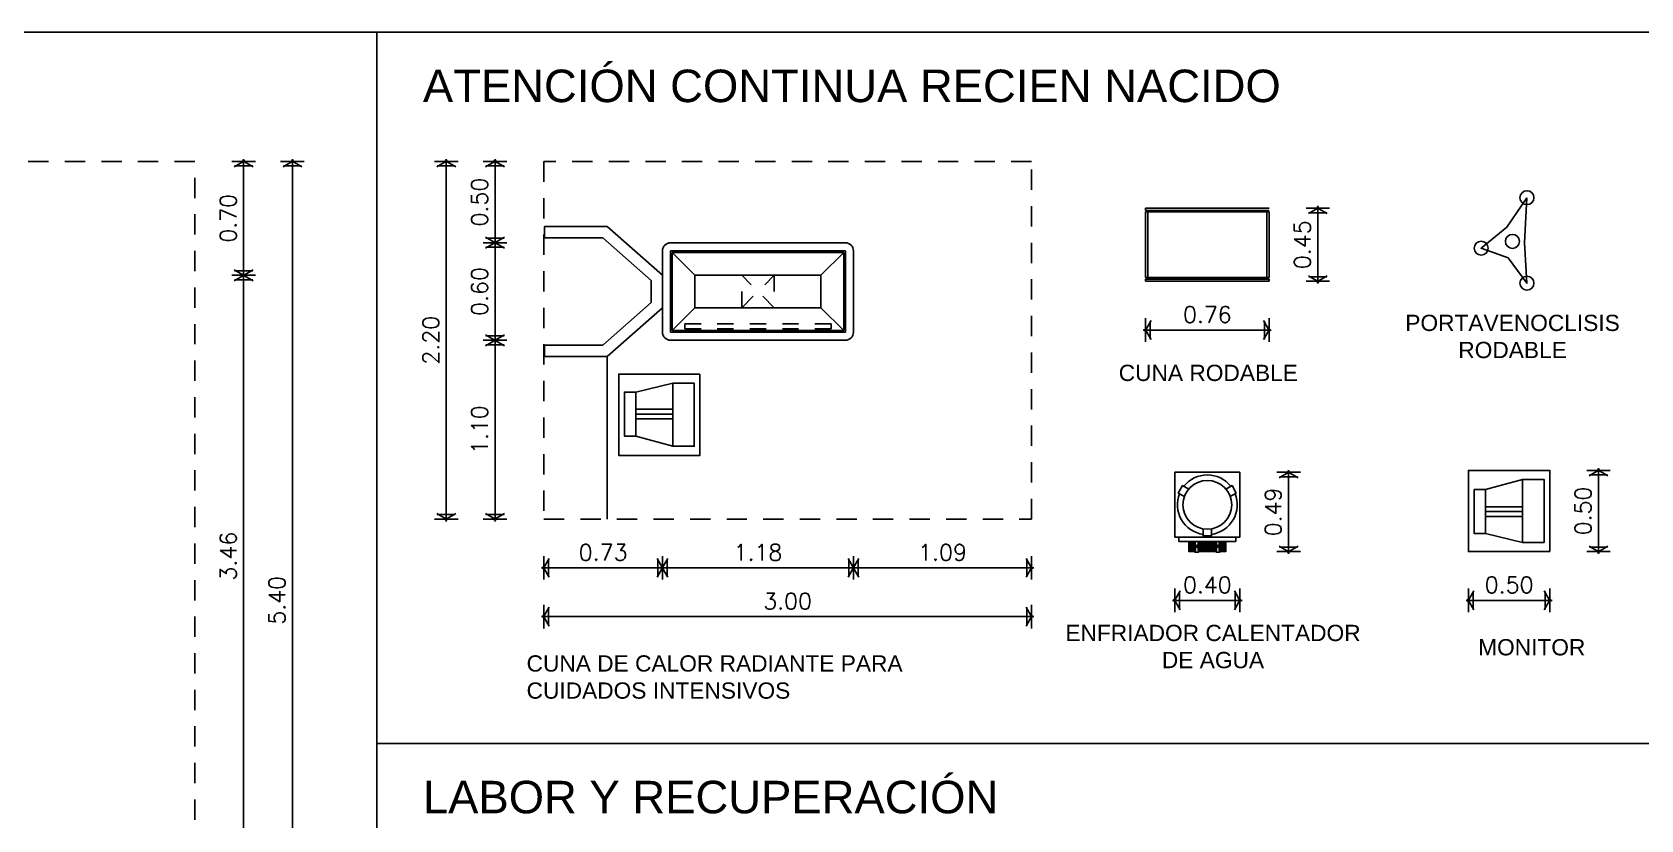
# Model space of a CAD drawing. Header units: millimetres. Extents: x 0 to 53.7, y -32.2 to -5.1.
# Drawn here: x 35.87 to 45.76, y -10.76 to -5.92 of the extents above; entities that cross this region are included whole.
import ezdxf

# ---------------------------------------------------------------- set-up
doc = ezdxf.new("R2010")
doc.units = ezdxf.units.MM
doc.header["$MEASUREMENT"] = 0
doc.linetypes.add('HIDDEN1', pattern=[0.07, 0.035, -0.035])
doc.linetypes.add('HIDDEN2', pattern=[0.1875, 0.125, -0.0625])
for name, color, linetype in [('Cot', 8, 'Continuous'), ('Mob', 8, 'Continuous'), ('Proy', 9, 'HIDDEN2'), ('Tex', 2, 'Continuous')]:
    doc.layers.add(name, color=color, linetype=linetype)
doc.styles.add('ARIAL', font='arial.ttf')
doc.styles.add('ROMANS', font='romans.shx')
doc.dimstyles.new('PAÑO', dxfattribs={"dimscale": 0.5, "dimtxt": 0.2, "dimasz": 0.1, "dimexe": 0.18, "dimexo": 0.0625, "dimgap": 0.09, "dimtad": 1, "dimzin": 0, "dimdsep": 46, "dimtxsty": 'ROMANS', "dimblk1": 'COTP', "dimblk2": 'COTP', "dimsah": 1, "dimcen": 0.09, "dimse1": 1, "dimse2": 1, "dimclrd": 256, "dimclrt": 2, "dimaunit": 1, "dimadec": 0, "dimazin": 0, "dimtfac": 1, "dimtix": 1, "dimtmove": 2, "dimatfit": 0, "dimldrblk": 'COTP', "dimfxl": 0.18, "dimtolj": 1, "dimtzin": 0, "dimarcsym": 0})

# ---------------------------------------------------------------- blocks, each defined once
blk = doc.blocks.new('COTP')
at = {"color": 0}
for p, q in [((-2.24, 0), (0.28, 0)), ((0, -1.45), (0, 1.45))]:
    blk.add_line(p, q, dxfattribs=at)
at = {"color": 2}
for p, q in [((0.1, -0.17), (-0.67, 1.16)), ((0.1, 0.17), (-0.67, -1.16)), ((-0.56, -1.11), (-0.56, 1.11))]:
    blk.add_line(p, q, dxfattribs=at)
blk = doc.blocks.new('*D748')
at = {"layer": 'Cot', "lineweight": -2, "transparency": 16777216}
blk.add_line((37.1681, -6.7611), (37.1681, -7.3611), dxfattribs=at)
at = {"layer": 'Defpoints', "color": 0, "transparency": 16777216}
for p in [(33.3681, -6.7111), (33.3581, -7.4111), (37.1681, -7.4111)]:
    blk.add_point(p, dxfattribs=at)
at = {"layer": 'Cot', "lineweight": -2, "transparency": 16777216, "xscale": 0.05, "yscale": 0.05, "zscale": 0.05}
for p, rotation in [((37.1681, -6.7111), 90), ((37.1681, -7.4111), 270)]:
    blk.add_blockref('COTP', p, dxfattribs=dict(at, rotation=rotation))
at = {"layer": 'Cot', "color": 2, "transparency": 16777216, "insert": (37.0731, -7.0611), "char_height": 0.1, "attachment_point": 5, "rotation": 90, "style": 'ROMANS'}
blk.add_mtext('\\A1;0.70', dxfattribs=at)
blk = doc.blocks.new('*D749')
at = {"layer": 'Cot', "lineweight": -2, "transparency": 16777216}
blk.add_line((37.1681, -7.4611), (37.1681, -10.8178), dxfattribs=at)
at = {"layer": 'Defpoints', "color": 0, "transparency": 16777216}
for p in [(33.3581, -7.4111), (32.8119, -10.8678), (37.1681, -10.8678)]:
    blk.add_point(p, dxfattribs=at)
at = {"layer": 'Cot', "lineweight": -2, "transparency": 16777216, "xscale": 0.05, "yscale": 0.05, "zscale": 0.05}
for p, rotation in [((37.1681, -7.4111), 90), ((37.1681, -10.8678), 270)]:
    blk.add_blockref('COTP', p, dxfattribs=dict(at, rotation=rotation))
at = {"layer": 'Cot', "color": 2, "transparency": 16777216, "insert": (37.0731, -9.1394), "char_height": 0.1, "attachment_point": 5, "rotation": 90, "style": 'ROMANS'}
blk.add_mtext('\\A1;3.46', dxfattribs=at)
blk = doc.blocks.new('*D751')
at = {"layer": 'Cot', "lineweight": -2, "transparency": 16777216}
blk.add_line((37.4681, -6.7611), (37.4681, -12.0611), dxfattribs=at)
at = {"layer": 'Defpoints', "color": 0, "transparency": 16777216}
for p in [(36.8681, -6.7111), (36.8681, -12.1111), (37.4681, -12.1111)]:
    blk.add_point(p, dxfattribs=at)
at = {"layer": 'Cot', "lineweight": -2, "transparency": 16777216, "xscale": 0.05, "yscale": 0.05, "zscale": 0.05}
for p, rotation in [((37.4681, -6.7111), 90), ((37.4681, -12.1111), 270)]:
    blk.add_blockref('COTP', p, dxfattribs=dict(at, rotation=rotation))
at = {"layer": 'Cot', "color": 2, "transparency": 16777216, "insert": (37.3731, -9.4111), "char_height": 0.1, "attachment_point": 5, "rotation": 90, "style": 'ROMANS'}
blk.add_mtext('\\A1;5.40', dxfattribs=at)
blk = doc.blocks.new('*D754')
at = {"layer": 'Cot', "lineweight": -2, "transparency": 16777216}
blk.add_line((35.0104, -12.4111), (36.8181, -12.4111), dxfattribs=at)
at = {"layer": 'Defpoints', "color": 0, "transparency": 16777216}
for p in [(34.9604, -8.5962), (36.8681, -8.5962), (36.8681, -12.4111)]:
    blk.add_point(p, dxfattribs=at)
at = {"layer": 'Cot', "lineweight": -2, "transparency": 16777216, "xscale": 0.05, "yscale": 0.05, "zscale": 0.05, "rotation": 180}
blk.add_blockref('COTP', (34.9604, -12.4111), dxfattribs=at)
at = {"layer": 'Cot', "lineweight": -2, "transparency": 16777216, "xscale": 0.05, "yscale": 0.05, "zscale": 0.05}
blk.add_blockref('COTP', (36.8681, -12.4111), dxfattribs=at)
at = {"layer": 'Cot', "color": 2, "transparency": 16777216, "insert": (35.9143, -12.3161), "char_height": 0.1, "attachment_point": 5, "style": 'ROMANS'}
blk.add_mtext('\\A1;1.91', dxfattribs=at)
blk = doc.blocks.new('632')
at = {"linetype": 'Continuous'}
blk.add_lwpolyline([(0.2687, -0.0895), (0.0864, 0.0339), (-0.0421, 0.1923), (-0.1018, 0.0267), (-0.2575, -0.0895), (-0.0089, -0.0744), (0.2687, -0.0895)], dxfattribs=at)
for centre in [(-0.0421, 0.1923), (0, 0), (-0.2575, -0.0895), (0.2687, -0.0895)]:
    blk.add_circle(centre, 0.043, dxfattribs=at)
blk = doc.blocks.new('monittor')
for p, q in [((-0.0339, -0.3328), (-0.0339, -0.1049)), ((-0.0039, -0.3328), (-0.0039, -0.1049)), ((0.0261, -0.3328), (0.0261, -0.1049)), ((0.1938, -0.3328), (-0.1938, -0.3328))]:
    blk.add_line(p, q)
blk.add_lwpolyline([(-0.25, -0.5), (0.25, -0.5), (0.25, 0), (-0.25, 0)], close=True)
blk.add_lwpolyline([(-0.1395, -0.1049), (-0.1938, -0.3328), (-0.1938, -0.4648), (0.1938, -0.4648), (0.1938, -0.3328), (0.1317, -0.1049), (-0.1395, -0.1049), (-0.1395, -0.0352), (0.1317, -0.0352), (0.1317, -0.1049)])
blk = doc.blocks.new('*D764')
at = {"layer": 'Cot', "lineweight": -2, "transparency": 16777216}
blk.add_line((44.7524, -9.4113), (45.1524, -9.4113), dxfattribs=at)
at = {"layer": 'Defpoints', "color": 0, "transparency": 16777216}
for p in [(44.7024, -9.1113), (45.2024, -9.1113), (45.2024, -9.4113)]:
    blk.add_point(p, dxfattribs=at)
at = {"layer": 'Cot', "lineweight": -2, "transparency": 16777216, "xscale": 0.05, "yscale": 0.05, "zscale": 0.05, "rotation": 180}
blk.add_blockref('COTP', (44.7024, -9.4113), dxfattribs=at)
at = {"layer": 'Cot', "lineweight": -2, "transparency": 16777216, "xscale": 0.05, "yscale": 0.05, "zscale": 0.05}
blk.add_blockref('COTP', (45.2024, -9.4113), dxfattribs=at)
at = {"layer": 'Cot', "color": 2, "transparency": 16777216, "insert": (44.9524, -9.3163), "char_height": 0.1, "attachment_point": 5, "style": 'ROMANS'}
blk.add_mtext('\\A1;0.50', dxfattribs=at)
blk = doc.blocks.new('*D765')
at = {"layer": 'Cot', "lineweight": -2, "transparency": 16777216}
blk.add_line((45.5024, -9.0613), (45.5024, -8.6613), dxfattribs=at)
at = {"layer": 'Defpoints', "color": 0, "transparency": 16777216}
for p in [(45.2024, -8.6113), (45.5024, -8.6113), (45.2024, -9.1113)]:
    blk.add_point(p, dxfattribs=at)
at = {"layer": 'Cot', "lineweight": -2, "transparency": 16777216, "xscale": 0.05, "yscale": 0.05, "zscale": 0.05}
for p, rotation in [((45.5024, -8.6113), 90), ((45.5024, -9.1113), 270)]:
    blk.add_blockref('COTP', p, dxfattribs=dict(at, rotation=rotation))
at = {"layer": 'Cot', "color": 2, "transparency": 16777216, "insert": (45.4074, -8.8613), "char_height": 0.1, "attachment_point": 5, "rotation": 90, "style": 'ROMANS'}
blk.add_mtext('\\A1;0.50', dxfattribs=at)
blk = doc.blocks.new('TERAPI$0$604')
h = blk.add_hatch()
h.set_pattern_fill('ANGLE', color=256, scale=0.001, angle=180, style=0)
h.set_pattern_definition([(180, (20.972951, 17.972064), (-9e-19, -0.006985), [0.00508, -0.001905]), (270, (20.972951, 17.972064), (0.006985, -1e-18), [0.00508, -0.001905])])
h.paths.add_polyline_path([(-0.0562, 0.4428), (-0.0562, 0.43), (0.0562, 0.43), (0.0562, 0.4428, -0.547932), (0.0577, 0.468), (0.0559, 0.4829), (-0.0559, 0.4829), (-0.0577, 0.468, -0.547932)])
h.paths.add_polyline_path([(0.0738, 0.4428), (0.0738, 0.43), (0.1083, 0.43), (0.1083, 0.4829), (0.0741, 0.4829), (0.0723, 0.468, -0.547932)])
h.paths.add_polyline_path([(-0.1083, 0.43), (-0.0738, 0.43), (-0.0738, 0.4428, -0.547932), (-0.0723, 0.468), (-0.0741, 0.4829), (-0.1083, 0.4829)])
for p, q in [((-0.175, 0.425), (0.175, 0.425)), ((-0.175, 0.4), (-0.175, 0.425)), ((0.175, 0.4), (0.175, 0.425))]:
    blk.add_line(p, q)
blk.add_lwpolyline([(0.2, 0.4), (0.2, 0), (-0.2, 0), (-0.2, 0.4)], close=True)
for points in [[(0.0747, 0.4879), (0.1133, 0.4879), (0.1133, 0.425), (-0.1133, 0.425), (-0.1133, 0.4879), (-0.0747, 0.4879)], [(-0.0738, 0.43), (-0.1083, 0.43), (-0.1083, 0.4829), (-0.0741, 0.4829)], [(-0.0593, 0.4549), (-0.0549, 0.4918), (-0.0751, 0.4918), (-0.0707, 0.4549)], [(-0.0738, 0.4428), (-0.0738, 0.425)], [(-0.0662, 0.4604), (-0.0662, 0.4493)], [(-0.0638, 0.4493), (-0.0638, 0.4604)], [(-0.0562, 0.425), (-0.0562, 0.4428)], [(0.0562, 0.43), (-0.0562, 0.43)], [(-0.0559, 0.4829), (0.0559, 0.4829)], [(-0.0553, 0.4879), (0.0553, 0.4879)], [(0.0593, 0.4549), (0.0549, 0.4918), (0.0751, 0.4918), (0.0707, 0.4549)], [(0.0562, 0.425), (0.0562, 0.4428)], [(0.0638, 0.4493), (0.0638, 0.4604)], [(0.0662, 0.4604), (0.0662, 0.4493)], [(0.0741, 0.4829), (0.1083, 0.4829), (0.1083, 0.43), (0.0738, 0.43)], [(0.0738, 0.4428), (0.0738, 0.425)], [(-0.0264, 0.3477), (-0.0264, 0.3908), (0.0264, 0.3908), (0.0264, 0.3477)], [(-0.1147, 0.1033), (-0.1521, 0.0817), (-0.1785, 0.1275), (-0.1411, 0.149)], [(0.1411, 0.149), (0.1785, 0.1275), (0.1521, 0.0817), (0.1147, 0.1033)]]:
    blk.add_lwpolyline(points)
for centre, radius in [((-0.065, 0.4549), 0.00569), ((0.065, 0.4549), 0.00569), ((0, 0.2), 0.15)]:
    blk.add_circle(centre, radius)
for centre, radius, start, end in [((-0.065, 0.4549), 0.015, 118.98475, 233.86377), ((-0.065, 0.4549), 0.015, 306.13623, 61.01525), ((0.065, 0.4549), 0.015, 118.98475, 233.86377), ((0.065, 0.4549), 0.015, 306.13623, 61.01525), ((0, 0.2), 0.1838, 98.26005, 201.73995), ((0, 0.2), 0.1838, 338.26005, 81.73995), ((0, 0.2), 0.1838, 218.26005, 321.73995)]:
    blk.add_arc(centre, radius, start, end)
blk = doc.blocks.new('*D766')
at = {"layer": 'Cot', "lineweight": -2, "transparency": 16777216}
blk.add_line((42.9459, -9.4113), (43.2459, -9.4113), dxfattribs=at)
at = {"layer": 'Defpoints', "color": 0, "transparency": 16777216}
for p in [(42.8959, -9.0234), (43.2959, -9.0234), (43.2959, -9.4113)]:
    blk.add_point(p, dxfattribs=at)
at = {"layer": 'Cot', "lineweight": -2, "transparency": 16777216, "xscale": 0.05, "yscale": 0.05, "zscale": 0.05, "rotation": 180}
blk.add_blockref('COTP', (42.8959, -9.4113), dxfattribs=at)
at = {"layer": 'Cot', "lineweight": -2, "transparency": 16777216, "xscale": 0.05, "yscale": 0.05, "zscale": 0.05}
blk.add_blockref('COTP', (43.2959, -9.4113), dxfattribs=at)
at = {"layer": 'Cot', "color": 2, "transparency": 16777216, "insert": (43.0959, -9.3163), "char_height": 0.1, "attachment_point": 5, "style": 'ROMANS'}
blk.add_mtext('\\A1;0.40', dxfattribs=at)
blk = doc.blocks.new('*D767')
at = {"layer": 'Cot', "lineweight": -2, "transparency": 16777216}
blk.add_line((43.5959, -9.0613), (43.5959, -8.6734), dxfattribs=at)
at = {"layer": 'Defpoints', "color": 0, "transparency": 16777216}
for p in [(43.2959, -8.6234), (43.5959, -8.6234), (43.2093, -9.1113)]:
    blk.add_point(p, dxfattribs=at)
at = {"layer": 'Cot', "lineweight": -2, "transparency": 16777216, "xscale": 0.05, "yscale": 0.05, "zscale": 0.05}
for p, rotation in [((43.5959, -8.6234), 90), ((43.5959, -9.1113), 270)]:
    blk.add_blockref('COTP', p, dxfattribs=dict(at, rotation=rotation))
at = {"layer": 'Cot', "color": 2, "transparency": 16777216, "insert": (43.5009, -8.8674), "char_height": 0.1, "attachment_point": 5, "rotation": 90, "style": 'ROMANS'}
blk.add_mtext('\\A1;0.49', dxfattribs=at)
blk = doc.blocks.new('1 NIVEL$0$A$C544C5DA5')
for p, q in [((-0.7594, 0.225), (0, 0.225)), ((-0.7594, 0.225), (-0.7594, 0.2109)), ((-0.7594, 0.2109), (0, 0.2109)), ((-0.7594, 0.2025), (0, 0.2025)), ((-0.7594, 0.2025), (-0.7594, -0.2025)), ((-0.7453, 0.2025), (-0.7453, -0.2025)), ((-0.0141, 0.2025), (-0.0141, -0.2025)), ((0, 0.225), (0, 0.2109)), ((0, 0.2025), (0, -0.2025)), ((-0.7594, -0.2025), (0, -0.2025)), ((-0.7594, -0.2109), (-0.7594, -0.225)), ((-0.7594, -0.2109), (0, -0.2109)), ((-0.7594, -0.225), (0, -0.225))]:
    blk.add_line(p, q)
blk = doc.blocks.new('*D768')
at = {"layer": 'Cot', "lineweight": -2, "transparency": 16777216}
blk.add_line((43.7756, -7.3985), (43.7756, -7.0485), dxfattribs=at)
at = {"layer": 'Defpoints', "color": 0, "transparency": 16777216}
for p in [(43.4756, -6.9985), (43.7756, -6.9985), (43.4756, -7.4485)]:
    blk.add_point(p, dxfattribs=at)
at = {"layer": 'Cot', "lineweight": -2, "transparency": 16777216, "xscale": 0.05, "yscale": 0.05, "zscale": 0.05}
for p, rotation in [((43.7756, -6.9985), 90), ((43.7756, -7.4485), 270)]:
    blk.add_blockref('COTP', p, dxfattribs=dict(at, rotation=rotation))
at = {"layer": 'Cot', "color": 2, "transparency": 16777216, "insert": (43.6806, -7.2235), "char_height": 0.1, "attachment_point": 5, "rotation": 90, "style": 'ROMANS'}
blk.add_mtext('\\A1;0.45', dxfattribs=at)
blk = doc.blocks.new('*D769')
at = {"layer": 'Cot', "lineweight": -2, "transparency": 16777216}
blk.add_line((42.7663, -7.7485), (43.4256, -7.7485), dxfattribs=at)
at = {"layer": 'Defpoints', "color": 0, "transparency": 16777216}
for p in [(42.7163, -7.4485), (43.4756, -7.4485), (43.4756, -7.7485)]:
    blk.add_point(p, dxfattribs=at)
at = {"layer": 'Cot', "lineweight": -2, "transparency": 16777216, "xscale": 0.05, "yscale": 0.05, "zscale": 0.05, "rotation": 180}
blk.add_blockref('COTP', (42.7163, -7.7485), dxfattribs=at)
at = {"layer": 'Cot', "lineweight": -2, "transparency": 16777216, "xscale": 0.05, "yscale": 0.05, "zscale": 0.05}
blk.add_blockref('COTP', (43.4756, -7.7485), dxfattribs=at)
at = {"layer": 'Cot', "color": 2, "transparency": 16777216, "insert": (43.0959, -7.6535), "char_height": 0.1, "attachment_point": 5, "style": 'ROMANS'}
blk.add_mtext('\\A1;0.76', dxfattribs=at)
blk = doc.blocks.new('CUNA')
for p, q in [((-0.6, 0.5375), (-0.6, -0.5375)), ((-0.05, 0.5875), (-0.55, 0.5875)), ((-0.55, 0.5375), (-0.55, -0.5375)), ((-0.05, 0.5375), (-0.55, 0.5375)), ((-0.54, 0.5275), (-0.54, -0.5275)), ((-0.06, 0.5275), (-0.54, 0.5275)), ((-0.4, 0.3875), (-0.54, 0.5275)), ((-0.06, 0.5275), (-0.2, 0.3875)), ((-0.06, -0.5275), (-0.06, 0.5275)), ((-0.05, -0.5375), (-0.05, 0.5375)), ((0, -0.5375), (0, 0.5375)), ((-0.4, 0.3875), (-0.4, -0.3875)), ((-0.2, 0.3875), (-0.4, 0.3875)), ((-0.2, -0.3875), (-0.2, 0.3875)), ((-0.4, -0.3875), (-0.54, -0.5275)), ((-0.4, -0.3875), (-0.2, -0.3875)), ((-0.2, -0.3875), (-0.06, -0.5275)), ((-0.55, -0.5375), (-0.05, -0.5375)), ((-0.55, -0.5875), (-0.05, -0.5875)), ((-0.54, -0.5275), (-0.06, -0.5275))]:
    blk.add_line(p, q)
at = {"linetype": 'HIDDEN1'}
for p, q in [((-0.1008, 0.45), (-0.1008, -0.45)), ((-0.0708, 0.45), (-0.1008, 0.45)), ((-0.0708, -0.45), (-0.0708, 0.45)), ((-0.4, 0.1), (-0.4, -0.1)), ((-0.2, 0.1), (-0.4, 0.1)), ((-0.2, -0.1), (-0.4, 0.1)), ((-0.2, 0.1), (-0.4, -0.1)), ((-0.2, -0.1), (-0.2, 0.1)), ((-0.4, -0.1), (-0.2, -0.1)), ((-0.1008, -0.45), (-0.0708, -0.45))]:
    blk.add_line(p, q, dxfattribs=at)
for centre, start, end in [((-0.55, 0.5375), 90, 180), ((-0.05, 0.5375), 0, 90), ((-0.55, -0.5375), 180, 270), ((-0.05, -0.5375), 270, 0)]:
    blk.add_arc(centre, 0.05, start, end)
blk = doc.blocks.new('*D798')
at = {"layer": 'Cot', "lineweight": -2, "transparency": 16777216}
blk.add_line((38.7143, -6.7611), (38.7143, -7.1611), dxfattribs=at)
at = {"layer": 'Defpoints', "color": 0, "transparency": 16777216}
for p in [(39.0143, -6.7111), (38.7143, -7.2111), (40.6968, -7.2111)]:
    blk.add_point(p, dxfattribs=at)
at = {"layer": 'Cot', "lineweight": -2, "transparency": 16777216, "xscale": 0.05, "yscale": 0.05, "zscale": 0.05}
for p, rotation in [((38.7143, -6.7111), 90), ((38.7143, -7.2111), 270)]:
    blk.add_blockref('COTP', p, dxfattribs=dict(at, rotation=rotation))
at = {"layer": 'Cot', "color": 2, "transparency": 16777216, "insert": (38.6193, -6.9611), "char_height": 0.1, "attachment_point": 5, "rotation": 90, "style": 'ROMANS'}
blk.add_mtext('\\A1;0.50', dxfattribs=at)
blk = doc.blocks.new('*D799')
at = {"layer": 'Cot', "lineweight": -2, "transparency": 16777216}
blk.add_line((38.7143, -7.2611), (38.7143, -7.7611), dxfattribs=at)
at = {"layer": 'Defpoints', "color": 0, "transparency": 16777216}
for p in [(40.6968, -7.2111), (38.7143, -7.8111), (40.6968, -7.8111)]:
    blk.add_point(p, dxfattribs=at)
at = {"layer": 'Cot', "lineweight": -2, "transparency": 16777216, "xscale": 0.05, "yscale": 0.05, "zscale": 0.05}
for p, rotation in [((38.7143, -7.2111), 90), ((38.7143, -7.8111), 270)]:
    blk.add_blockref('COTP', p, dxfattribs=dict(at, rotation=rotation))
at = {"layer": 'Cot', "color": 2, "transparency": 16777216, "insert": (38.6193, -7.5111), "char_height": 0.1, "attachment_point": 5, "rotation": 90, "style": 'ROMANS'}
blk.add_mtext('\\A1;0.60', dxfattribs=at)
blk = doc.blocks.new('*D800')
at = {"layer": 'Cot', "lineweight": -2, "transparency": 16777216}
blk.add_line((38.7143, -7.8611), (38.7143, -8.8611), dxfattribs=at)
at = {"layer": 'Defpoints', "color": 0, "transparency": 16777216}
for p in [(40.6968, -7.8111), (38.7143, -8.9111), (39.0143, -8.9111)]:
    blk.add_point(p, dxfattribs=at)
at = {"layer": 'Cot', "lineweight": -2, "transparency": 16777216, "xscale": 0.05, "yscale": 0.05, "zscale": 0.05}
for p, rotation in [((38.7143, -7.8111), 90), ((38.7143, -8.9111), 270)]:
    blk.add_blockref('COTP', p, dxfattribs=dict(at, rotation=rotation))
at = {"layer": 'Cot', "color": 2, "transparency": 16777216, "insert": (38.6193, -8.3611), "char_height": 0.1, "attachment_point": 5, "rotation": 90, "style": 'ROMANS'}
blk.add_mtext('\\A1;1.10', dxfattribs=at)
blk = doc.blocks.new('*D801')
at = {"layer": 'Cot', "lineweight": -2, "transparency": 16777216}
blk.add_line((38.4143, -6.7611), (38.4143, -8.8611), dxfattribs=at)
at = {"layer": 'Defpoints', "color": 0, "transparency": 16777216}
for p in [(39.0143, -6.7111), (38.4143, -8.9111), (39.0143, -8.9111)]:
    blk.add_point(p, dxfattribs=at)
at = {"layer": 'Cot', "lineweight": -2, "transparency": 16777216, "xscale": 0.05, "yscale": 0.05, "zscale": 0.05}
for p, rotation in [((38.4143, -6.7111), 90), ((38.4143, -8.9111), 270)]:
    blk.add_blockref('COTP', p, dxfattribs=dict(at, rotation=rotation))
at = {"layer": 'Cot', "color": 2, "transparency": 16777216, "insert": (38.3193, -7.8111), "char_height": 0.1, "attachment_point": 5, "rotation": 90, "style": 'ROMANS'}
blk.add_mtext('\\A1;2.20', dxfattribs=at)
blk = doc.blocks.new('*D802')
at = {"layer": 'Cot', "lineweight": -2, "transparency": 16777216}
blk.add_line((39.0643, -9.2111), (39.6943, -9.2111), dxfattribs=at)
at = {"layer": 'Defpoints', "color": 0, "transparency": 16777216}
for p in [(39.7443, -7.5111), (39.0143, -7.8111), (39.7443, -9.2111)]:
    blk.add_point(p, dxfattribs=at)
at = {"layer": 'Cot', "lineweight": -2, "transparency": 16777216, "xscale": 0.05, "yscale": 0.05, "zscale": 0.05, "rotation": 180}
blk.add_blockref('COTP', (39.0143, -9.2111), dxfattribs=at)
at = {"layer": 'Cot', "lineweight": -2, "transparency": 16777216, "xscale": 0.05, "yscale": 0.05, "zscale": 0.05}
blk.add_blockref('COTP', (39.7443, -9.2111), dxfattribs=at)
at = {"layer": 'Cot', "color": 2, "transparency": 16777216, "insert": (39.3793, -9.1161), "char_height": 0.1, "attachment_point": 5, "style": 'ROMANS'}
blk.add_mtext('\\A1;0.73', dxfattribs=at)
blk = doc.blocks.new('*D803')
at = {"layer": 'Cot', "lineweight": -2, "transparency": 16777216}
blk.add_line((39.7943, -9.2111), (40.8693, -9.2111), dxfattribs=at)
at = {"layer": 'Defpoints', "color": 0, "transparency": 16777216}
for p in [(39.7443, -7.5111), (40.9193, -7.5111), (40.9193, -9.2111)]:
    blk.add_point(p, dxfattribs=at)
at = {"layer": 'Cot', "lineweight": -2, "transparency": 16777216, "xscale": 0.05, "yscale": 0.05, "zscale": 0.05, "rotation": 180}
blk.add_blockref('COTP', (39.7443, -9.2111), dxfattribs=at)
at = {"layer": 'Cot', "lineweight": -2, "transparency": 16777216, "xscale": 0.05, "yscale": 0.05, "zscale": 0.05}
blk.add_blockref('COTP', (40.9193, -9.2111), dxfattribs=at)
at = {"layer": 'Cot', "color": 2, "transparency": 16777216, "insert": (40.3318, -9.1161), "char_height": 0.1, "attachment_point": 5, "style": 'ROMANS'}
blk.add_mtext('\\A1;1.18', dxfattribs=at)
blk = doc.blocks.new('*D804')
at = {"layer": 'Cot', "lineweight": -2, "transparency": 16777216}
blk.add_line((40.9693, -9.2111), (41.9643, -9.2111), dxfattribs=at)
at = {"layer": 'Defpoints', "color": 0, "transparency": 16777216}
for p in [(40.9193, -7.5111), (42.0143, -7.8111), (42.0143, -9.2111)]:
    blk.add_point(p, dxfattribs=at)
at = {"layer": 'Cot', "lineweight": -2, "transparency": 16777216, "xscale": 0.05, "yscale": 0.05, "zscale": 0.05, "rotation": 180}
blk.add_blockref('COTP', (40.9193, -9.2111), dxfattribs=at)
at = {"layer": 'Cot', "lineweight": -2, "transparency": 16777216, "xscale": 0.05, "yscale": 0.05, "zscale": 0.05}
blk.add_blockref('COTP', (42.0143, -9.2111), dxfattribs=at)
at = {"layer": 'Cot', "color": 2, "transparency": 16777216, "insert": (41.4668, -9.1161), "char_height": 0.1, "attachment_point": 5, "style": 'ROMANS'}
blk.add_mtext('\\A1;1.09', dxfattribs=at)
blk = doc.blocks.new('*D805')
at = {"layer": 'Cot', "lineweight": -2, "transparency": 16777216}
blk.add_line((41.9643, -9.5111), (39.0643, -9.5111), dxfattribs=at)
at = {"layer": 'Defpoints', "color": 0, "transparency": 16777216}
for p in [(39.0143, -8.9111), (42.0143, -8.9111), (39.0143, -9.5111)]:
    blk.add_point(p, dxfattribs=at)
at = {"layer": 'Cot', "lineweight": -2, "transparency": 16777216, "xscale": 0.05, "yscale": 0.05, "zscale": 0.05, "rotation": 180}
blk.add_blockref('COTP', (39.0143, -9.5111), dxfattribs=at)
at = {"layer": 'Cot', "lineweight": -2, "transparency": 16777216, "xscale": 0.05, "yscale": 0.05, "zscale": 0.05}
blk.add_blockref('COTP', (42.0143, -9.5111), dxfattribs=at)
at = {"layer": 'Cot', "color": 2, "transparency": 16777216, "insert": (40.5143, -9.4161), "char_height": 0.1, "attachment_point": 5, "style": 'ROMANS'}
blk.add_mtext('\\A1;3.00', dxfattribs=at)

msp = doc.modelspace()

# ---------------------------------------------------------------- linework, layer by layer
at = {"layer": 'Mob'}
msp.add_line((39.4043, -7.9111), (39.4043, -8.9111), dxfattribs=at)
msp.add_lwpolyline([(39.0193, -7.9111), (39.0193, -7.8411), (39.3778, -7.8411), (39.6743, -7.5795), (39.6743, -7.4427), (39.3778, -7.1811), (39.0193, -7.1811), (39.0193, -7.1111), (39.4043, -7.1111), (39.7443, -7.4111), (39.7443, -7.6111), (39.4043, -7.9111)], close=True, dxfattribs=at)
at = {"layer": 'Proy'}
for points in [[(29.8681, -12.1111), (36.8681, -12.1111), (36.8681, -6.7111), (29.8681, -6.7111)], [(42.0143, -8.9111), (42.0143, -6.7111), (39.0143, -6.7111), (39.0143, -8.9111)]]:
    msp.add_lwpolyline(points, close=True, dxfattribs=at)
at = {"layer": 'Tex'}
for p, q in [((37.9869, -5.9159), (37.9869, -16.6659)), ((53.6869, -10.2909), (37.9869, -10.2909))]:
    msp.add_line(p, q, dxfattribs=at)
msp.add_lwpolyline([(28.6869, -5.9159), (28.6869, -16.6659), (53.6869, -16.6659), (53.6869, -5.9159)], close=True, dxfattribs=at)

# ---------------------------------------------------------------- block references
at = {"layer": 'Mob'}
for name, p, rotation in [('632', (44.9727, -7.2027), 90), ('TERAPI$0$604', (43.0959, -8.6234), 180), ('monittor', (44.7024, -8.8613), 90)]:
    msp.add_blockref(name, p, dxfattribs=dict(at, rotation=rotation))
at = {"layer": 'Mob', "xscale": -1}
for name, p, rotation in [('1 NIVEL$0$A$C544C5DA5', (43.4756, -7.2235), 180), ('CUNA', (40.3318, -7.8111), 90), ('monittor', (39.4751, -8.2692), 90)]:
    msp.add_blockref(name, p, dxfattribs=dict(at, rotation=rotation))

# ---------------------------------------------------------------- texts
at = {"layer": 'Tex', "style": 'ARIAL'}
for s, p in [('ATENCIÓN CONTINUA RECIEN NACIDO ', (38.2706, -6.3463)), ('LABOR Y RECUPERACIÓN ', (38.2706, -10.7213))]:
    msp.add_text(s, height=0.2, dxfattribs=at).set_placement(p)
at = {"layer": 'Tex', "char_height": 0.1, "width": 3.95116, "attachment_point": 1, "style": 'ARIAL'}
for s, insert in [('\\pxqc;PORTAVENOCLISIS\\PRODABLE', (42.998, -7.6542)), ('\\pxqc;CUNA RODABLE', (41.1265, -7.9617)), ('\\pxqc;ENFRIADOR CALENTADOR \\PDE AGUA', (41.1552, -9.5617)), ('MONITOR ', (44.7619, -9.6496)), ('CUNA DE CALOR RADIANTE PARA \\PCUIDADOS INTENSIVOS ', (38.9084, -9.7493))]:
    msp.add_mtext(s, dxfattribs=dict(at, insert=insert))

# ---------------------------------------------------------------- dimensions: what is measured, and where the dimension line sits
at = {"layer": 'Cot'}
for base, p1, p2, angle, picture, middle in [((37.1681, -7.4111), (33.3681, -6.7111), (33.3581, -7.4111), 90, '*D748', (37.0731, -7.0611)), ((37.4681, -12.1111), (36.8681, -6.7111), (36.8681, -12.1111), 90, '*D751', (37.3731, -9.4111)), ((38.4143, -8.9111), (39.0143, -6.7111), (39.0143, -8.9111), 270, '*D801', (38.3193, -7.8111)), ((38.7143, -7.2111), (39.0143, -6.7111), (40.6968, -7.2111), 270, '*D798', (38.6193, -6.9611)), ((43.7756, -6.9985), (43.4756, -7.4485), (43.4756, -6.9985), 270, '*D768', (43.6806, -7.2235)), ((38.7143, -7.8111), (40.6968, -7.2111), (40.6968, -7.8111), 270, '*D799', (38.6193, -7.5111)), ((37.1681, -10.8678), (33.3581, -7.4111), (32.8119, -10.8678), 90, '*D749', (37.0731, -9.1394)), ((39.7443, -9.2111), (39.0143, -7.8111), (39.7443, -7.5111), 180, '*D802', (39.3793, -9.1161)), ((40.9192826259, -9.211075605), (39.7442826259, -7.511075605), (40.9192826259, -7.511075605), 180, '*D803', (40.3317826259, -9.116075605)), ((42.014278, -9.211076), (40.919283, -7.511076), (42.014278, -7.811076), 180, '*D804', (41.46678, -9.116076)), ((38.7143, -8.9111), (40.6968, -7.8111), (39.0143, -8.9111), 270, '*D800', (38.6193, -8.3611)), ((45.5024, -8.6113), (45.2024, -9.1113), (45.2024, -8.6113), 90, '*D765', (45.4074, -8.8613)), ((43.5959, -8.6234), (43.2093, -9.1113), (43.2959, -8.6234), 90, '*D767', (43.5009, -8.8674))]:
    dim = msp.add_linear_dim(base=base, p1=p1, p2=p2, angle=angle, dimstyle='PAÑO', dxfattribs=at)
    dim.commit()
    dim.dimension.update_dxf_attribs({"geometry": picture, "text_midpoint": middle})
for base, p1, p2, picture, middle in [((43.4756, -7.7485), (42.7163, -7.4485), (43.4756, -7.4485), '*D769', (43.0959, -7.6535)), ((36.8681, -12.4111), (34.9604, -8.5962), (36.8681, -8.5962), '*D754', (35.9143, -12.3161)), ((39.0143, -9.5111), (42.0143, -8.9111), (39.0143, -8.9111), '*D805', (40.5143, -9.4161)), ((43.2959, -9.4113), (42.8959, -9.0234), (43.2959, -9.0234), '*D766', (43.0959, -9.3163)), ((45.2024, -9.4113), (44.7024, -9.1113), (45.2024, -9.1113), '*D764', (44.9524, -9.3163))]:
    dim = msp.add_linear_dim(base=base, p1=p1, p2=p2, dimstyle='PAÑO', dxfattribs=at)
    dim.commit()
    dim.dimension.update_dxf_attribs({"geometry": picture, "text_midpoint": middle})

doc.saveas('drawing.dxf')
